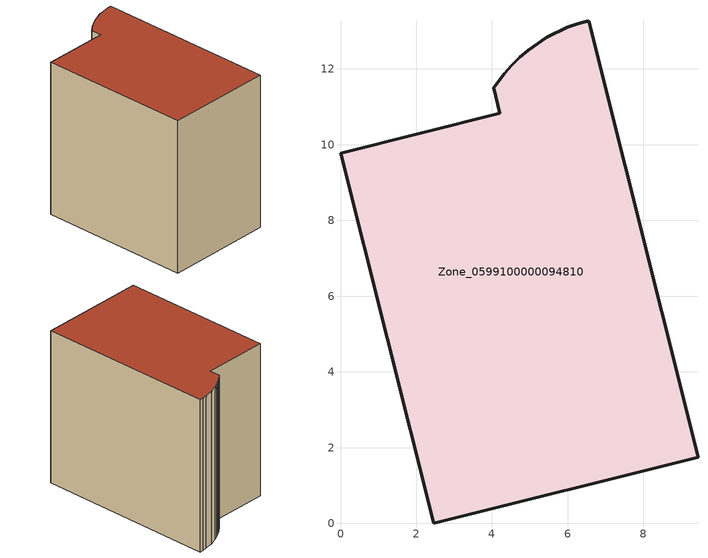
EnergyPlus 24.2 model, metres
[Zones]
Zone_0599100000094810
 floor ground (C_G): 4.21,10.83 4.04,11.5 4.32,11.88 4.52,12.1 4.73,12.31 4.96,12.5 5.45,12.83 5.98,13.09 6.26,13.2 6.55,13.28 9.44,1.75 2.46,0 0,9.78 z0
 wall outside (C_F): 2.46,0 9.44,1.75 6.55,13.28 6.26,13.2 5.98,13.09 5.45,12.83 4.96,12.5 4.73,12.31 4.52,12.1 4.32,11.88 4.04,11.5 4.21,10.83 0,9.78 2.46,0 z0:10.36
 roof outside (C_R): 4.04,11.5 4.21,10.83 0,9.78 2.46,0 9.44,1.75 6.55,13.28 6.26,13.2 5.98,13.09 5.45,12.83 4.96,12.5 4.73,12.31 4.52,12.1 4.32,11.88 z10.36
[BUILDING]
Pand.0599100000094810: North Axis=0; Terrain=City; Loads Convergence Tolerance Value=0.04; Temperature Convergence Tolerance Value=0.4; Solar Distribution=FullExterior; Maximum Number of Warmup Days=25; Minimum Number of Warmup Days=1
[Site:Location]
Rotterdam.The.Hague.AP_ZH_NLD Design_Conditions: Latitude=51.96; Longitude=4.45; Time Zone=1; Elevation=-4.5
[SITE:GROUNDTEMPERATURE:BUILDINGSURFACE]
18, 18, 18, 18, 18, 18, 18, 18, 18, 18, 18, 18
[MATERIAL] Thermal Absorptance=0.9; Solar Absorptance=0.7; Visible Absorptance=0.7
Name | Roughness | Thickness | Conductivity | Density | Specific Heat
G.TI.1992-2005 | MediumSmooth | 0.15 | 0.06 | 540 | 1210
F.TI.1992-2005 | Rough | 0.3 | 0.12 | 1920 | 840
R.TI.1992-2005 | MediumRough | 0.2 | 0.08 | 1500 | 1000
[CONSTRUCTION]
C_G: G.TI.1992-2005
C_F: F.TI.1992-2005
C_R: R.TI.1992-2005
[ZONE]
Zone_0599100000094810: Type=1; Multiplier=1; Ceiling Height=Autocalculate; Volume=Autocalculate; Floor Area=autocalculate; Part of Total Floor Area=Yes
[ZONEINFILTRATION:DESIGNFLOWRATE]
Infil_Zone_0599100000094810: Zone or ZoneList or Space or SpaceList=Zone_0599100000094810; Schedule=AlwaysOn; Design Flow Rate Calculation Method=Flow/Area; Flow Rate per Floor Area=0.0015; Constant Term Coefficient=1; Temperature Term Coefficient=0; Velocity Term Coefficient=0; Velocity Squared Term Coefficient=0
[HVACTEMPLATE:ZONE:IDEALLOADSAIRSYSTEM]
Zone_0599100000094810: Maximum Heating Supply Air Temperature=50; Minimum Cooling Supply Air Temperature=13; Maximum Heating Supply Air Humidity Ratio=0.0156; Minimum Cooling Supply Air Humidity Ratio=0.0077; Heating Limit=NoLimit; Cooling Limit=NoLimit; Dehumidification Control Type=ConstantSensibleHeatRatio; Cooling Sensible Heat Ratio=0.7; Dehumidification Setpoint=60; Humidification Control Type=None; Humidification Setpoint=30; Outdoor Air Method=None; Outdoor Air Flow Rate per Person=0.00944; Outdoor Air Flow Rate per Zone Floor Area=0; Outdoor Air Flow Rate per Zone=0; Demand Controlled Ventilation Type=None; Outdoor Air Economizer Type=NoEconomizer; Heat Recovery Type=None; Sensible Heat Recovery Effectiveness=0.7; Latent Heat Recovery Effectiveness=0.65
[ZONECONTROL:THERMOSTAT]
ThermostatControl_Zone_0599100000094810: Zone or ZoneList=Zone_0599100000094810; Control Type Schedule=DualSetpointControlType; Control 1=Thermostat_Zone_0599100000094810; Temperature Difference Between Cutout And Setpoint=0
[THERMOSTATSETPOINT:DUALSETPOINT]
Thermostat_Zone_0599100000094810: Heating Setpoint Temperature Schedule=HeatingSetpoint_Zone_0599100000094810; Cooling Setpoint Temperature Schedule=CoolingSetpoint_Zone_0599100000094810
[SCHEDULE:COMPACT]
HeatingSetpoint_Zone_0599100000094810: Through: 12/31, For: AllDays, Until: 24:00, 21
CoolingSetpoint_Zone_0599100000094810: Through: 12/31, For: AllDays, Until: 24:00, 24
DualSetpointControlType: Through: 12/31, For: AllDays, Until: 24:00, 4
AlwaysOn: Through: 12/31, For: AllDays, Until: 24:00, 1
